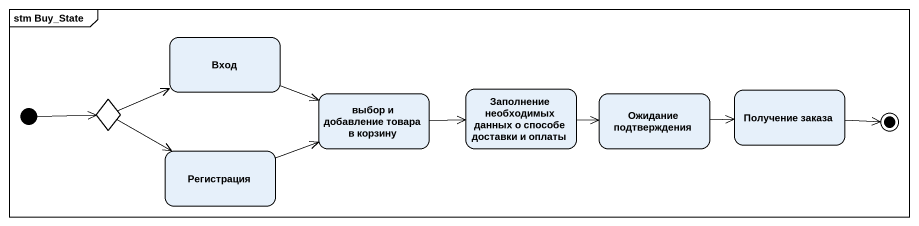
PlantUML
@startuml
mainframe stm Buy_State
hide empty description
state Вход
state "Заполнение необходимых данных о способе доставки и оплаты" as Заполнение_необходимых
state "Получение заказа" as Получение_заказа
state choice1 <<choice>>
state "выбор и добавление товара в корзину" as выбор_и_добавление_товара_в
state "Ожидание подтверждения" as Ожидание_подтверждения
state Регистрация
[*] -right-> choice1
Вход -right-> выбор_и_добавление_товара_в
Заполнение_необходимых -right-> Ожидание_подтверждения
choice1 -right-> Вход
choice1 -right-> Регистрация
выбор_и_добавление_товара_в -right-> Заполнение_необходимых
Ожидание_подтверждения -right-> Получение_заказа
Регистрация -right-> выбор_и_добавление_товара_в
Получение_заказа -right-> [*]
@enduml
